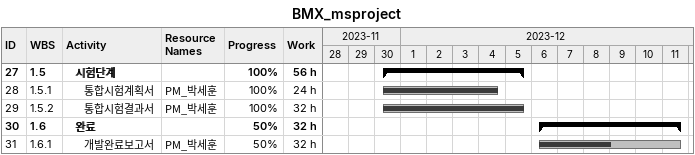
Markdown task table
BMX_msproject

| ID | WBS | Task | Start | Finish | Resources | % complete | Work (h) |
|---|---|---|---|---|---|---|---|
| 27 | 1.5 | **시험단계** | 2023-11-30 | 2023-12-05 |  | 100 | 56 |
| 28 | 1.5.1 | 통합시험계획서 | 2023-11-30 | 2023-12-04 | PM_박세훈 | 100 | 24 |
| 29 | 1.5.2 | 통합시험결과서 | 2023-11-30 | 2023-12-05 | PM_박세훈 | 100 | 32 |
| 30 | 1.6 | **완료** | 2023-12-06 | 2023-12-11 |  | 50 | 32 |
| 31 | 1.6.1 | 개발완료보고서 | 2023-12-06 | 2023-12-11 | PM_박세훈 | 50 | 32 |
